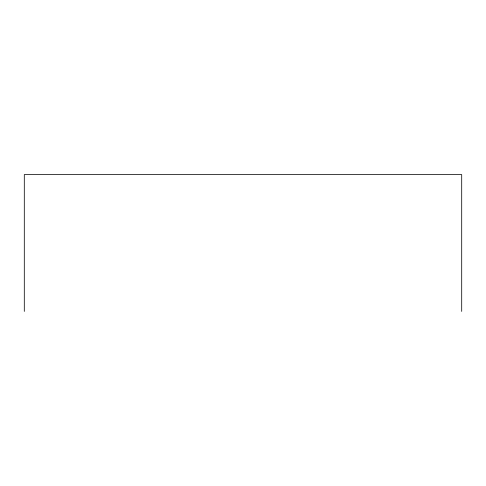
<?xml version="1.0" encoding="UTF-8"?>
<svg xmlns="http://www.w3.org/2000/svg" width="486" height="486" viewBox="0 0 486 486"><rect width="100%" height="100%" fill="white"/><g stroke="black" fill="none" stroke-linecap="round" stroke-linejoin="round"><path stroke-width="0.73" d="M461.7 311.411L461.7 174.589L24.3 174.589L24.3 311.411"/></g></svg>
